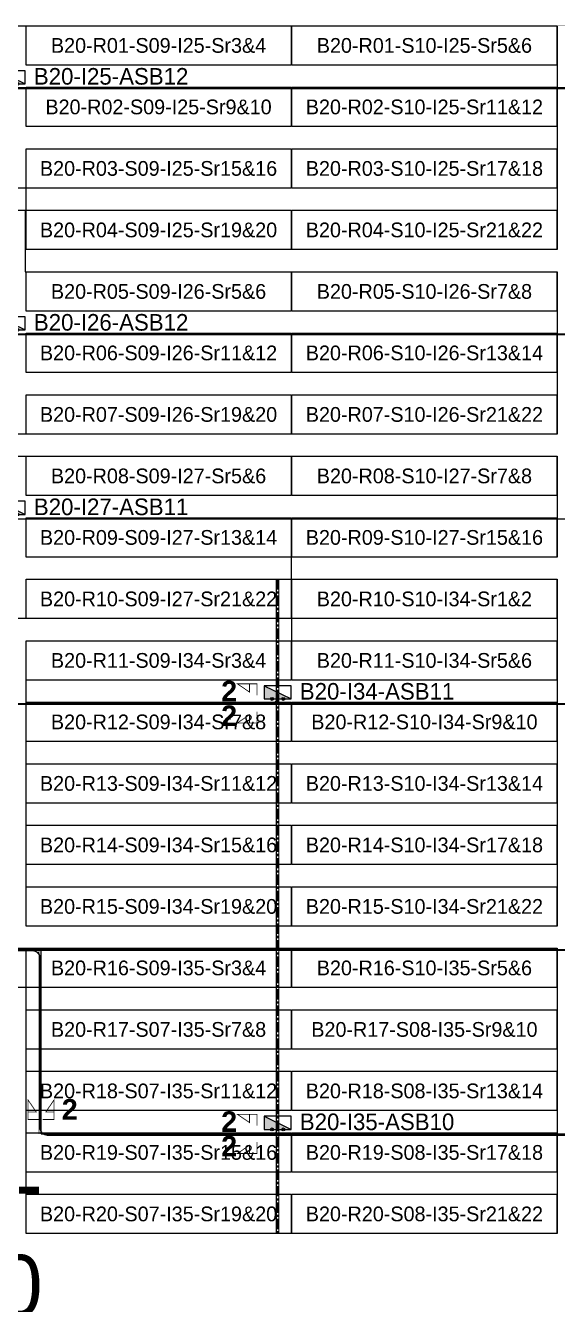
# Model space of a CAD drawing. Header units: metres. Extents: x 530144 to 530565, y 2673807 to 2674119.
# Drawn here: x 530403.5 to 530468.3, y 2673963.1 to 2674119.1 of the extents above; entities that cross this region are included whole.
import ezdxf
from ezdxf.enums import TextEntityAlignment as Align

# ---------------------------------------------------------------- set-up
doc = ezdxf.new("R2010")
doc.units = ezdxf.units.M
doc.linetypes.add('CENTER', pattern=[2, 1.25, -0.25, 0.25, -0.25])
doc.layers.add('Boundary-12.5 MW Block', color=6, linetype='Continuous', lineweight=9)
doc.layers.add('PILE', color=1, linetype='Continuous', lineweight=15)
for name, color, linetype in [('DC Trench BL-20', 40, 'Continuous'), ('E-Inverter Grouping', 2, 'Continuous'), ('Inverter Block-20', 7, 'Continuous'), ('LT Cable(AG) INV to LT Panel BL-20', 2, 'Continuous'), ('Messenger Wire-Block-20 (Master Path)', 30, 'Continuous'), ('Messenger Wire-Block-20 (MW Path)', 191, 'Continuous'), ('MMS Block Numbering', 7, 'Continuous'), ('MMS Table Block-20', 8, 'Continuous'), ('Plan Line - DC BL-20', 40, 'Continuous'), ('Section Marking BL-20', 2, 'Continuous')]:
    doc.layers.add(name, color=color, linetype=linetype)
doc.styles.add('Adani Regular', font='Adani Regular.ttf')
doc.styles.add('BoldTextStyle', font='arialbd.ttf')
doc.styles.get("Standard").update_dxf_attribs({"font": 'Adani Regular.ttf'})

# ---------------------------------------------------------------- blocks, each defined once
blk = doc.blocks.new('MMS Table (32.292 x 4.788)')
at = {"color": 0}
blk.add_lwpolyline([(0, -0.002), (0, 4.786), (32.292, 4.786), (32.292, -0.002)], close=True, dxfattribs=at)
at = {"color": 7}
blk.add_attdef('ID1', text='', height=1.8, dxfattribs=at).set_placement((16.146, 2.392), align=Align.MIDDLE_CENTER)
blk = doc.blocks.new('Inverter Block')
h = blk.add_hatch(color=0)
h.dxf.hatch_style = 1
h.paths.add_polyline_path([(-1.46, 2.27), (-1.46, 0.85), (1.46, 0.85)])
at = {"color": 0}
blk.add_lwpolyline([(1.46, 2.27), (-1.46, 2.27), (-1.46, 0.85), (1.46, 0.85)], close=True, dxfattribs=at)
blk.add_lwpolyline([(-1.46, 2.27), (1.46, 0.85)], dxfattribs=at)
at = {"layer": 'PILE'}
for centre in [(-0.61, 0.85), (0.61, 0.85)]:
    blk.add_circle(centre, 0.156, dxfattribs=at)
at = {"color": 7}
blk.add_attdef('ID', (-1.46, 3.01), '', height=1.8, dxfattribs=at)

msp = doc.modelspace()

# ---------------------------------------------------------------- linework, layer by layer
at = {"layer": 'Boundary-12.5 MW Block', "const_width": 0.05}
msp.add_lwpolyline([(530144.4, 2674119.08), (530565.39, 2674119.08), (530565.39, 2673814.29), (530209.08, 2673814.29), (530209.08, 2673806.79), (530176.79, 2673806.79), (530176.79, 2673971.79), (530144.4, 2673971.79)], close=True, dxfattribs=at)
at = {"layer": 'DC Trench BL-20', "color": 40, "const_width": 0.15}
msp.add_lwpolyline([(530434.33, 2674051.58), (530434.03, 2674051.58), (530434.03, 2673971.79), (530434.33, 2673971.79)], close=True, dxfattribs=at)
at = {"layer": 'E-Inverter Grouping'}
for points in [[(530468.22, 2674091.79), (530403.53, 2674091.79), (530403.53, 2674099.29), (530371.14, 2674099.29), (530371.14, 2674119.08), (530468.22, 2674119.08)], [(530371.14, 2674096.58), (530403.43, 2674096.58), (530403.43, 2674089.08), (530468.22, 2674089.08), (530468.22, 2674069.29), (530338.75, 2674069.29), (530338.75, 2674074.08), (530371.14, 2674074.08)], [(530468.22, 2674066.58), (530468.22, 2674054.29), (530435.82, 2674054.29), (530435.82, 2674046.79), (530338.75, 2674046.79), (530338.75, 2674066.58)], [(530468.22, 2674009.29), (530403.53, 2674009.29), (530403.53, 2674044.08), (530435.92, 2674044.08), (530435.92, 2674051.58), (530468.22, 2674051.58)], [(530468.22, 2673971.79), (530403.53, 2673971.79), (530403.53, 2674001.79), (530371.14, 2674001.79), (530371.14, 2674006.58), (530468.22, 2674006.58)]]:
    msp.add_lwpolyline(points, close=True, dxfattribs=at)
at = {"layer": 'LT Cable(AG) INV to LT Panel BL-20', "color": 5}
for points in [[(530362.82, 2673987.25, -0.316836), (530362.22, 2673988.1), (530362.22, 2673991.22, 0.221878), (530361.9, 2673991.91), (530355.28, 2673997.46, -0.221878), (530354.95, 2673998.15), (530354.95, 2673999.84, 0.029185), (530354.95, 2673999.94), (530354.86, 2674000.7, -0.029185), (530354.85, 2674000.8), (530354.85, 2674110.64, -0.414214), (530355.75, 2674111.54), (530498.07, 2674111.54, 0.414214), (530498.97, 2674112.44), (530498.97, 2674112.69)], [(530362.82, 2673987.32, -0.300496), (530362.27, 2673988.15), (530362.27, 2673991.24, 0.221878), (530361.95, 2673991.93), (530355.33, 2673997.48, -0.221878), (530355, 2673998.17), (530355, 2673999.84, 0.029185), (530355, 2673999.95), (530354.91, 2674000.7, -0.029185), (530354.9, 2674000.81), (530354.9, 2674080.59, -0.414214), (530355.8, 2674081.49), (530498.07, 2674081.49, 0.414214), (530498.97, 2674082.39), (530498.97, 2674082.69)], [(530364.89, 2673987.3), (530363.22, 2673987.3, -0.414214), (530362.32, 2673988.2), (530362.32, 2673991.27, 0.221878), (530362, 2673991.96), (530355.38, 2673997.51, -0.221878), (530355.05, 2673998.2), (530355.05, 2673999.84, 0.029185), (530355.05, 2673999.95), (530354.96, 2674000.71, -0.029185), (530354.95, 2674000.81), (530354.95, 2674058.04, -0.414214), (530355.85, 2674058.94), (530498.07, 2674058.94, 0.414214), (530498.97, 2674059.84), (530498.97, 2674060.19)], [(530364.89, 2673987.35), (530363.27, 2673987.35, -0.414214), (530362.37, 2673988.25), (530362.37, 2673991.29, 0.221878), (530362.05, 2673991.98), (530355.43, 2673997.53, -0.221878), (530355.1, 2673998.22), (530355.1, 2673999.85, 0.029185), (530355.1, 2673999.95), (530355.01, 2674000.71, -0.029185), (530355, 2674000.81), (530355, 2674035.49, -0.414214), (530355.9, 2674036.39), (530433.28, 2674036.39, 0.414214), (530434.18, 2674037.29), (530434.18, 2674037.69)], [(530366.83, 2673987.38), (530363.3, 2673987.38, -0.414214), (530362.4, 2673988.28), (530362.4, 2673991.3, 0.221878), (530362.07, 2673991.99), (530355.45, 2673997.54, -0.221878), (530355.13, 2673998.23), (530355.13, 2673999.85, 0.029185), (530355.12, 2673999.95), (530355.03, 2674000.71, -0.029185), (530355.03, 2674000.82), (530355.03, 2674035.46, -0.414214), (530355.93, 2674036.36), (530498.07, 2674036.36, 0.414214), (530498.97, 2674037.26), (530498.97, 2674037.69)], [(530366.83, 2673987.4), (530363.32, 2673987.4, -0.414214), (530362.42, 2673988.3), (530362.42, 2673991.31, 0.221878), (530362.1, 2673992), (530355.48, 2673997.55, -0.221878), (530355.15, 2673998.24), (530355.15, 2673999.85, 0.029185), (530355.15, 2673999.96), (530355.06, 2674000.71, -0.029185), (530355.05, 2674000.82), (530355.05, 2674005.44, -0.414214), (530355.95, 2674006.34), (530498.07, 2674006.34, 0.414214), (530498.97, 2674007.24), (530498.97, 2674007.69)], [(530366.83, 2673987.43), (530363.35, 2673987.43, -0.414214), (530362.45, 2673988.33), (530362.45, 2673991.33, 0.221878), (530362.12, 2673992.02), (530355.5, 2673997.56, -0.221878), (530355.18, 2673998.25), (530355.18, 2673999.85, 0.029185), (530355.17, 2673999.96), (530355.08, 2674000.71, -0.029185), (530355.08, 2674000.82), (530355.08, 2674005.41, -0.414214), (530355.98, 2674006.31), (530404.34, 2674006.31, -0.414214), (530405.24, 2674005.41), (530405.24, 2673984.71, 0.414214), (530406.14, 2673983.81), (530433.28, 2673983.81, 0.414214), (530434.18, 2673984.71), (530434.18, 2673985.19)], [(530366.83, 2673987.45), (530363.37, 2673987.45, -0.414214), (530362.47, 2673988.35), (530362.47, 2673991.34, 0.221878), (530362.15, 2673992.03), (530355.53, 2673997.58, -0.221878), (530355.2, 2673998.27), (530355.2, 2673999.85, 0.029185), (530355.2, 2673999.96), (530355.11, 2674000.71, -0.029185), (530355.1, 2674000.82), (530355.1, 2674005.39, -0.414214), (530356, 2674006.29), (530404.31, 2674006.29, -0.414214), (530405.21, 2674005.39), (530405.21, 2673984.69, 0.414214), (530406.11, 2673983.79), (530498.07, 2673983.79, 0.414214), (530498.97, 2673984.69), (530498.97, 2673985.19)]]:
    msp.add_lwpolyline(points, format="xyb", dxfattribs=at)
at = {"layer": 'Messenger Wire-Block-20 (Master Path)'}
for points in [[(530354.95, 2674111.44), (530500.61, 2674111.44)], [(530354.95, 2674081.44), (530500.61, 2674081.44)], [(530354.95, 2674058.94), (530500.61, 2674058.94)], [(530354.95, 2674036.44), (530500.61, 2674036.44)], [(530354.95, 2674006.44), (530500.61, 2674006.44)], [(530405.36, 2673983.94), (530405.36, 2674006.44)], [(530405.36, 2673983.94), (530500.61, 2673983.94)]]:
    msp.add_lwpolyline(points, dxfattribs=at)
at = {"layer": 'Messenger Wire-Block-20 (MW Path)', "const_width": 0.1}
for points in [[(530354.95, 2674111.44), (530500.61, 2674111.44)], [(530354.95, 2674081.44), (530500.61, 2674081.44)], [(530354.95, 2674058.94), (530500.61, 2674058.94)], [(530354.95, 2674036.44), (530500.61, 2674036.44)], [(530354.95, 2674006.44), (530500.61, 2674006.44)], [(530405.11, 2673983.94), (530405.11, 2674006.44)], [(530405.36, 2673983.94), (530500.61, 2673983.94)]]:
    msp.add_lwpolyline(points, dxfattribs=at)
at = {"layer": 'Plan Line - DC BL-20', "color": 6, "linetype": 'CENTER'}
msp.add_lwpolyline([(530434.18, 2674051.58), (530434.18, 2673971.79)], dxfattribs=at)
at = {"layer": 'Section Marking BL-20', "color": 94, "lineweight": 35, "true_color": 0x00a500, "const_width": 0.1}
for points in [[(530431.68, 2674037.44), (530431.68, 2674038.83), (530429.28, 2674038.83), (530430.76, 2674037.82), (530430.76, 2674038.83)], [(530431.68, 2674035.44), (530431.68, 2674034.05), (530429.28, 2674034.05), (530430.76, 2674035.06), (530430.76, 2674034.05)], [(530405.16, 2673985.69), (530403.77, 2673985.69), (530403.77, 2673988.09), (530404.78, 2673986.61), (530403.77, 2673986.61)], [(530405.56, 2673985.69), (530406.95, 2673985.69), (530406.95, 2673988.09), (530405.94, 2673986.61), (530406.95, 2673986.61)], [(530431.68, 2673984.94), (530431.68, 2673986.33), (530429.28, 2673986.33), (530430.76, 2673985.32), (530430.76, 2673986.33)], [(530431.68, 2673982.94), (530431.68, 2673981.55), (530429.28, 2673981.55), (530430.76, 2673982.56), (530430.76, 2673981.55)]]:
    msp.add_lwpolyline(points, dxfattribs=at)

# ---------------------------------------------------------------- block references
at = {"layer": 'Inverter Block-20'}
ref = msp.add_blockref('Inverter Block', (530401.79, 2674111.03), dxfattribs=dict(at, xscale=1.124999999976148, yscale=1.124999999976148, zscale=1.124999999976148))
ref.add_attrib('ID', 'B20-I25-ASB12', (530404.49, 2674111.9), dxfattribs={"layer": '0', "color": 7, "height": 2.025})
ref = msp.add_blockref('Inverter Block', (530401.79, 2674081.03), dxfattribs=dict(at, xscale=1.124999999976148, yscale=1.124999999976148, zscale=1.124999999976148))
ref.add_attrib('ID', 'B20-I26-ASB12', (530404.49, 2674081.9), dxfattribs={"layer": '0', "color": 7, "height": 2.025})
ref = msp.add_blockref('Inverter Block', (530401.79, 2674058.53), dxfattribs=dict(at, xscale=1.124999999976148, yscale=1.124999999976148, zscale=1.124999999976148))
ref.add_attrib('ID', 'B20-I27-ASB11', (530404.49, 2674059.4), dxfattribs={"layer": '0', "color": 7, "height": 2.025})
ref = msp.add_blockref('Inverter Block', (530434.18, 2674036.03), dxfattribs=dict(at, xscale=1.124999999976148, yscale=1.124999999976148, zscale=1.124999999976148))
ref.add_attrib('ID', 'B20-I34-ASB11', (530436.89, 2674036.9), dxfattribs={"layer": '0', "color": 7, "height": 2.025})
ref = msp.add_blockref('Inverter Block', (530434.18, 2673983.53), dxfattribs=dict(at, xscale=1.124999999976148, yscale=1.124999999976148, zscale=1.124999999976148))
ref.add_attrib('ID', 'B20-I35-ASB10', (530436.89, 2673984.4), dxfattribs={"layer": '0', "color": 7, "height": 2.025})
at = {"layer": 'MMS Table Block-20'}
for p, values in [((530403.53, 2674114.29), {'ID1': 'B20-R01-S09-I25-Sr3&4'}), ((530435.92, 2674114.29), {'ID1': 'B20-R01-S10-I25-Sr5&6'}), ((530403.53, 2674106.79), {'ID1': 'B20-R02-S09-I25-Sr9&10'}), ((530435.92, 2674106.79), {'ID1': 'B20-R02-S10-I25-Sr11&12'}), ((530403.53, 2674099.29), {'ID1': 'B20-R03-S09-I25-Sr15&16'}), ((530435.92, 2674099.29), {'ID1': 'B20-R03-S10-I25-Sr17&18'}), ((530403.53, 2674091.79), {'ID1': 'B20-R04-S09-I25-Sr19&20'}), ((530435.92, 2674091.79), {'ID1': 'B20-R04-S10-I25-Sr21&22'}), ((530403.53, 2674084.29), {'ID1': 'B20-R05-S09-I26-Sr5&6'}), ((530435.92, 2674084.29), {'ID1': 'B20-R05-S10-I26-Sr7&8'}), ((530403.53, 2674076.79), {'ID1': 'B20-R06-S09-I26-Sr11&12'}), ((530435.92, 2674076.79), {'ID1': 'B20-R06-S10-I26-Sr13&14'}), ((530403.53, 2674069.29), {'ID1': 'B20-R07-S09-I26-Sr19&20'}), ((530435.92, 2674069.29), {'ID1': 'B20-R07-S10-I26-Sr21&22'}), ((530403.53, 2674061.79), {'ID1': 'B20-R08-S09-I27-Sr5&6'}), ((530435.92, 2674061.79), {'ID1': 'B20-R08-S10-I27-Sr7&8'}), ((530403.53, 2674054.29), {'ID1': 'B20-R09-S09-I27-Sr13&14'}), ((530435.92, 2674054.29), {'ID1': 'B20-R09-S10-I27-Sr15&16'}), ((530403.53, 2674046.79), {'ID1': 'B20-R10-S09-I27-Sr21&22'}), ((530435.92, 2674046.79), {'ID1': 'B20-R10-S10-I34-Sr1&2'}), ((530403.53, 2674039.29), {'ID1': 'B20-R11-S09-I34-Sr3&4'}), ((530435.92, 2674039.29), {'ID1': 'B20-R11-S10-I34-Sr5&6'}), ((530403.53, 2674031.79), {'ID1': 'B20-R12-S09-I34-Sr7&8'}), ((530435.92, 2674031.79), {'ID1': 'B20-R12-S10-I34-Sr9&10'}), ((530403.53, 2674024.29), {'ID1': 'B20-R13-S09-I34-Sr11&12'}), ((530435.92, 2674024.29), {'ID1': 'B20-R13-S10-I34-Sr13&14'}), ((530403.53, 2674016.79), {'ID1': 'B20-R14-S09-I34-Sr15&16'}), ((530435.92, 2674016.79), {'ID1': 'B20-R14-S10-I34-Sr17&18'}), ((530403.53, 2674009.29), {'ID1': 'B20-R15-S09-I34-Sr19&20'}), ((530435.92, 2674009.29), {'ID1': 'B20-R15-S10-I34-Sr21&22'}), ((530403.53, 2674001.79), {'ID1': 'B20-R16-S09-I35-Sr3&4'}), ((530435.92, 2674001.79), {'ID1': 'B20-R16-S10-I35-Sr5&6'}), ((530403.53, 2673994.29), {'ID1': 'B20-R17-S07-I35-Sr7&8'}), ((530435.92, 2673994.29), {'ID1': 'B20-R17-S08-I35-Sr9&10'}), ((530403.53, 2673986.79), {'ID1': 'B20-R18-S07-I35-Sr11&12'}), ((530435.92, 2673986.79), {'ID1': 'B20-R18-S08-I35-Sr13&14'}), ((530403.53, 2673979.29), {'ID1': 'B20-R19-S07-I35-Sr15&16'}), ((530435.92, 2673979.29), {'ID1': 'B20-R19-S08-I35-Sr17&18'}), ((530403.53, 2673971.79), {'ID1': 'B20-R20-S07-I35-Sr19&20'}), ((530435.92, 2673971.79), {'ID1': 'B20-R20-S08-I35-Sr21&22'})]:
    msp.add_blockref('MMS Table (32.292 x 4.788)', p, dxfattribs=at).add_auto_attribs(values)

# ---------------------------------------------------------------- texts
at = {"layer": 'MMS Block Numbering', "insert": (530392.18, 2673971.64), "char_height": 7.5, "attachment_point": 5, "style": 'Adani Regular'}
msp.add_mtext_dynamic_manual_height_columns('A16d-\\PBL-20', width=41.5354, gutter_width=1, heights=[0], dxfattribs=at)
at = {"layer": 'Section Marking BL-20', "color": 94, "true_color": 0x00a500, "style": 'BoldTextStyle'}
for p in [(530428.28, 2674037.94), (530428.28, 2674034.94), (530408.86, 2673986.94), (530428.28, 2673985.44), (530428.28, 2673982.44)]:
    msp.add_text('2', height=2.5, dxfattribs=at).set_placement(p, align=Align.MIDDLE_CENTER)

doc.saveas('drawing.dxf')
